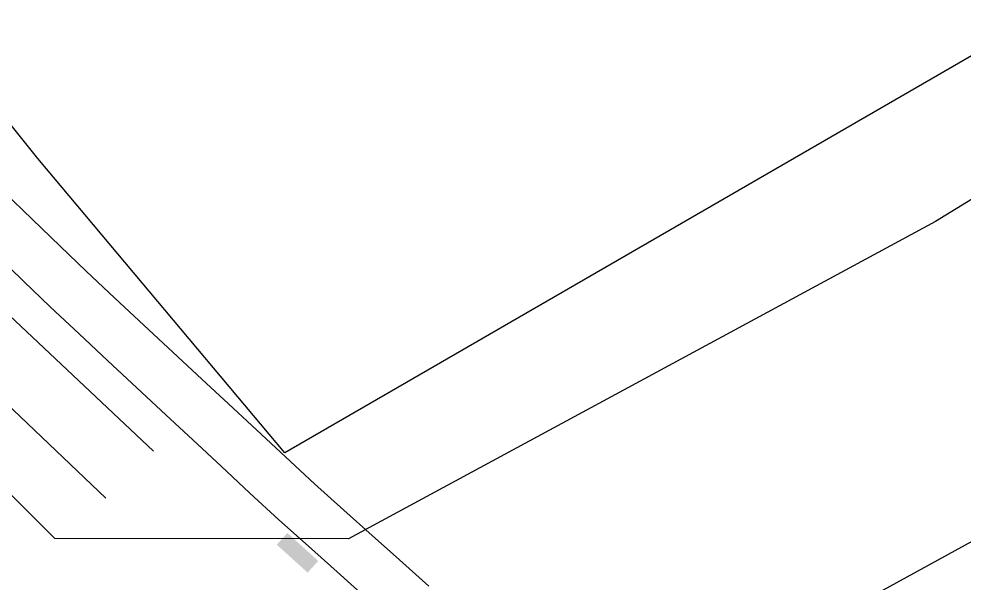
# Model space of a CAD drawing. Header units: metres. Extents: x 5050628 to 5051714, y 2427166 to 2427740.
# Drawn here: x 5051223.41 to 5051235.38, y 2427428.3 to 2427435.44 of the extents above; entities that cross this region are included whole.
import ezdxf

# ---------------------------------------------------------------- set-up
doc = ezdxf.new("R2010")
doc.units = ezdxf.units.M
for name, color, linetype, true_color in [('CUNETA', 9, 'Continuous', 0xa9a7a1), ('DEMARCACION_BLANCA', 7, 'Continuous', 0xf5f5f5), ('LEVANTAMIENTO', 253, 'Continuous', 0xbebebe), ('PAV_TSD', 8, 'Continuous', 0x76716a)]:
    doc.layers.add(name, color=color, linetype=linetype, true_color=true_color)
doc.layers.add('ORTOFOTO', color=7, linetype='Continuous')
picture_1 = doc.add_image_def('image1.jpg', size_in_pixel=(6889, 5778))

msp = doc.modelspace()

# ---------------------------------------------------------------- hatches: boundary and pattern name
at = {"layer": 'DEMARCACION_BLANCA', "true_color": 0xf5f5f5}
msp.add_hatch(color=256, dxfattribs=at).paths.add_polyline_path([(5051227.068, 2427428.435), (5051226.677, 2427428.789), (5051226.812, 2427428.937), (5051227.202, 2427428.583)])

# ---------------------------------------------------------------- linework, layer by layer
at = {"layer": 'CUNETA', "true_color": 0x62605b}
for points in [[(5051223.22, 2427433.254), (5051223.58, 2427432.907), (5051223.934, 2427432.566), (5051224.262, 2427432.249), (5051224.626, 2427431.906), (5051224.993, 2427431.566), (5051225.36, 2427431.225), (5051225.726, 2427430.885), (5051226.064, 2427430.571), (5051226.42, 2427430.24), (5051226.786, 2427429.9), (5051227.153, 2427429.56), (5051227.526, 2427429.226), (5051227.887, 2427428.904), (5051228.23, 2427428.596), (5051228.603, 2427428.262)], [(5051227.789, 2427428.132), (5051227.441, 2427428.444), (5051227.078, 2427428.768), (5051226.705, 2427429.102), (5051226.338, 2427429.442), (5051225.972, 2427429.783), (5051225.615, 2427430.115), (5051225.272, 2427430.433), (5051224.906, 2427430.773), (5051224.539, 2427431.114), (5051224.173, 2427431.455), (5051223.808, 2427431.797), (5051223.475, 2427432.119), (5051223.12, 2427432.461)]]:
    msp.add_lwpolyline(points, dxfattribs=at)
at = {"layer": 'LEVANTAMIENTO'}
for points in [[(5051238.637, 2427436.806), (5051226.781, 2427429.952), (5051223.651, 2427433.676), (5051221.561, 2427436.286), (5051211.928, 2427446.716), (5051213.372, 2427448.201), (5051210.158, 2427451.308), (5051206.385, 2427455.141), (5051206.196, 2427456.495), (5051202.444, 2427459.741), (5051196.146, 2427465.1), (5051201.181, 2427470.418)], [(5051258.773, 2427445.334), (5051250.558, 2427441.634), (5051242.437, 2427437.423), (5051235.017, 2427432.88), (5051227.587, 2427428.863), (5051223.866, 2427428.865), (5051215.079, 2427437.675), (5051211.684, 2427441.798), (5051208.075, 2427446.346)], [(5051274.2, 2427378.187), (5051274.279, 2427379.999), (5051270.793, 2427386.398), (5051263.896, 2427393.075), (5051255.9, 2427399.665), (5051248.885, 2427405.833), (5051241.382, 2427412.368), (5051235.118, 2427418.24), (5051229.152, 2427424.195), (5051230.095, 2427425.883), (5051237.268, 2427429.81), (5051244.266, 2427433.393), (5051252.511, 2427438.306), (5051259.387, 2427441.351), (5051267.611, 2427445.375)], [(5051215.985, 2427438.569), (5051225.116, 2427429.972)], [(5051224.511, 2427429.379), (5051215.4, 2427438.058)]]:
    msp.add_lwpolyline(points, dxfattribs=at)
at = {"layer": 'PAV_TSD'}
msp.add_lwpolyline([(5051223.12, 2427432.461), (5051223.475, 2427432.119), (5051223.808, 2427431.797), (5051224.173, 2427431.455), (5051224.539, 2427431.114), (5051224.906, 2427430.773), (5051225.272, 2427430.433), (5051225.615, 2427430.115), (5051225.972, 2427429.783), (5051226.338, 2427429.442), (5051226.705, 2427429.102), (5051227.078, 2427428.768), (5051227.441, 2427428.444), (5051227.789, 2427428.132), (5051228.162, 2427427.798), (5051228.535, 2427427.465), (5051228.907, 2427427.131), (5051229.28, 2427426.797), (5051229.367, 2427426.719), (5051226.962, 2427424.183), (5051224.561, 2427421.651)], dxfattribs=at)

# ---------------------------------------------------------------- pictures from other files: only their frames are drawn
at = {"layer": 'ORTOFOTO'}
image = msp.add_image(picture_1, insert=(5050758.889, 2427166.467), size_in_units=(683.85, 573.565), dxfattribs=at)
image.dxf.flags = 11

doc.saveas('drawing.dxf')
